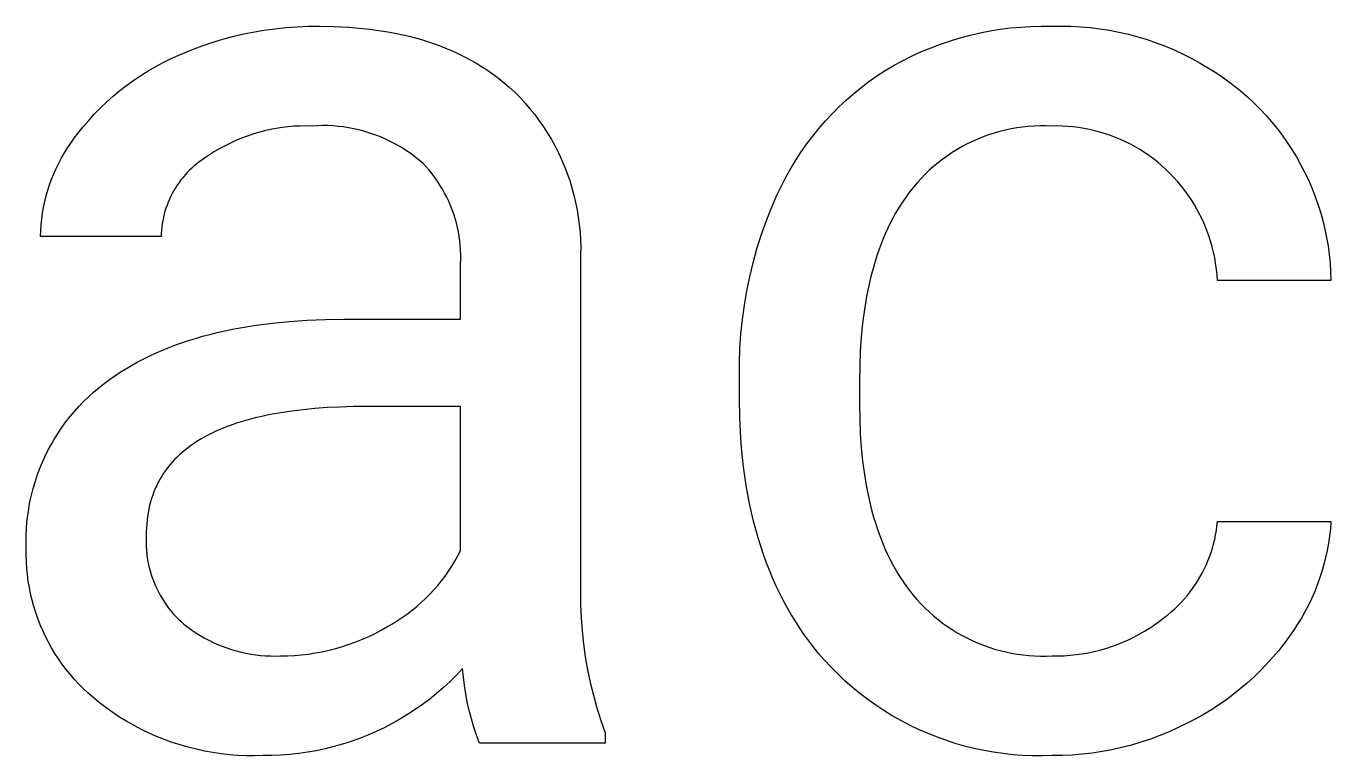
# Model space of a CAD drawing. Header units: millimetres. Extents: x 0 to 5466, y 0 to 3819.
# Drawn here: x 5295 to 5349, y 483.3 to 513.5 of the extents above; entities that cross this region are included whole.
import ezdxf

# ---------------------------------------------------------------- set-up
doc = ezdxf.new("R2010")
doc.units = ezdxf.units.MM
doc.header["$MEASUREMENT"] = 0
doc.layers.add('Domyślny', color=7, linetype='Continuous', true_color=0x000000)

msp = doc.modelspace()

# ---------------------------------------------------------------- linework, layer by layer
at = {"layer": 'Domyślny'}
for p, q in [((5303.085, 512.95), (5303.528, 513.072)), ((5303.528, 513.072), (5303.975, 513.179)), ((5303.975, 513.179), (5304.424, 513.272)), ((5304.424, 513.272), (5304.877, 513.349)), ((5304.877, 513.349), (5305.332, 513.412)), ((5305.332, 513.412), (5305.789, 513.46)), ((5305.789, 513.46), (5306.247, 513.492)), ((5306.247, 513.492), (5306.706, 513.51)), ((5306.706, 513.51), (5307.165, 513.512)), ((5307.165, 513.512), (5307.783, 513.502)), ((5307.783, 513.502), (5308.385, 513.473)), ((5308.385, 513.473), (5308.679, 513.451)), ((5308.679, 513.451), (5308.969, 513.424)), ((5308.969, 513.424), (5309.255, 513.392)), ((5309.255, 513.392), (5309.536, 513.355)), ((5309.536, 513.355), (5309.814, 513.313)), ((5309.814, 513.313), (5310.087, 513.266)), ((5310.087, 513.266), (5310.355, 513.215)), ((5310.355, 513.215), (5310.62, 513.158)), ((5310.62, 513.158), (5310.88, 513.097)), ((5310.88, 513.097), (5311.136, 513.031)), ((5311.136, 513.031), (5311.388, 512.959)), ((5333.255, 512.912), (5333.661, 513.035)), ((5333.661, 513.035), (5334.071, 513.144)), ((5334.071, 513.144), (5334.484, 513.239)), ((5334.484, 513.239), (5334.901, 513.321)), ((5334.901, 513.321), (5335.319, 513.388)), ((5335.319, 513.388), (5335.74, 513.441)), ((5335.74, 513.441), (5336.163, 513.48)), ((5336.163, 513.48), (5336.586, 513.505)), ((5336.586, 513.505), (5337.01, 513.516)), ((5337.01, 513.516), (5337.434, 513.512)), ((5337.434, 513.512), (5337.835, 513.519)), ((5337.835, 513.519), (5338.237, 513.511)), ((5338.237, 513.511), (5338.638, 513.49)), ((5338.638, 513.49), (5339.037, 513.455)), ((5339.037, 513.455), (5339.436, 513.407)), ((5339.436, 513.407), (5339.832, 513.344)), ((5339.832, 513.344), (5340.226, 513.268)), ((5340.226, 513.268), (5340.617, 513.179)), ((5340.617, 513.179), (5341.005, 513.076)), ((5341.005, 513.076), (5341.389, 512.959)), ((5301.362, 512.318), (5301.785, 512.497)), ((5301.785, 512.497), (5302.213, 512.662)), ((5302.213, 512.662), (5302.647, 512.813)), ((5302.647, 512.813), (5303.085, 512.95)), ((5311.388, 512.959), (5311.636, 512.883)), ((5311.636, 512.883), (5311.879, 512.802)), ((5311.879, 512.802), (5312.118, 512.716)), ((5312.118, 512.716), (5312.353, 512.625)), ((5312.353, 512.625), (5312.584, 512.53)), ((5312.584, 512.53), (5312.81, 512.429)), ((5332.065, 512.464), (5332.457, 512.626)), ((5332.457, 512.626), (5332.854, 512.776)), ((5332.854, 512.776), (5333.255, 512.912)), ((5341.389, 512.959), (5341.769, 512.83)), ((5341.769, 512.83), (5342.144, 512.687)), ((5342.144, 512.687), (5342.514, 512.532)), ((5342.514, 512.532), (5342.879, 512.364)), ((5300.401, 511.846), (5300.716, 512.014)), ((5300.716, 512.014), (5301.036, 512.172)), ((5301.036, 512.172), (5301.362, 512.318)), ((5312.81, 512.429), (5313.032, 512.323)), ((5313.032, 512.323), (5313.25, 512.213)), ((5313.25, 512.213), (5313.464, 512.097)), ((5313.464, 512.097), (5313.673, 511.977)), ((5313.673, 511.977), (5313.878, 511.852)), ((5330.926, 511.898), (5331.299, 512.099)), ((5331.299, 512.099), (5331.679, 512.288)), ((5331.679, 512.288), (5332.065, 512.464)), ((5342.879, 512.364), (5343.237, 512.183)), ((5343.237, 512.183), (5343.589, 511.99)), ((5343.589, 511.99), (5343.934, 511.786)), ((5299.494, 511.28), (5299.79, 511.479)), ((5299.79, 511.479), (5300.093, 511.668)), ((5300.093, 511.668), (5300.401, 511.846)), ((5313.878, 511.852), (5314.079, 511.722)), ((5314.079, 511.722), (5314.276, 511.587)), ((5314.276, 511.587), (5314.468, 511.447)), ((5314.468, 511.447), (5314.657, 511.302)), ((5329.889, 511.226), (5330.221, 511.461)), ((5330.221, 511.461), (5330.56, 511.684)), ((5330.56, 511.684), (5330.926, 511.898)), ((5343.934, 511.786), (5344.272, 511.569)), ((5344.272, 511.569), (5344.602, 511.341)), ((5298.923, 510.852), (5299.205, 511.071)), ((5299.205, 511.071), (5299.494, 511.28)), ((5314.657, 511.302), (5314.841, 511.152)), ((5314.841, 511.152), (5315.02, 510.997)), ((5315.02, 510.997), (5315.246, 510.784)), ((5329.252, 510.724), (5329.566, 510.981)), ((5329.566, 510.981), (5329.889, 511.226)), ((5344.602, 511.341), (5344.925, 511.102)), ((5344.925, 511.102), (5345.238, 510.851)), ((5298.124, 510.14), (5298.382, 510.386)), ((5298.382, 510.386), (5298.649, 510.624)), ((5298.649, 510.624), (5298.923, 510.852)), ((5315.246, 510.784), (5315.464, 510.563)), ((5315.464, 510.563), (5315.674, 510.334)), ((5315.674, 510.334), (5315.876, 510.099)), ((5328.65, 510.18), (5328.946, 510.457)), ((5328.946, 510.457), (5329.252, 510.724)), ((5345.238, 510.851), (5345.543, 510.59)), ((5345.543, 510.59), (5345.804, 510.347)), ((5345.804, 510.347), (5346.057, 510.094)), ((5297.634, 509.622), (5297.875, 509.885)), ((5297.875, 509.885), (5298.124, 510.14)), ((5315.876, 510.099), (5316.07, 509.857)), ((5316.07, 509.857), (5316.256, 509.608)), ((5328.087, 509.596), (5328.363, 509.892)), ((5328.363, 509.892), (5328.65, 510.18)), ((5346.057, 510.094), (5346.301, 509.833)), ((5346.301, 509.833), (5346.535, 509.564)), ((5297.179, 509.072), (5297.402, 509.351)), ((5297.402, 509.351), (5297.634, 509.622)), ((5305.139, 509.24), (5304.896, 509.185)), ((5305.384, 509.286), (5305.139, 509.24)), ((5305.63, 509.325), (5305.384, 509.286)), ((5305.877, 509.354), (5305.63, 509.325)), ((5306.125, 509.376), (5305.877, 509.354)), ((5306.373, 509.388), (5306.125, 509.376)), ((5306.622, 509.392), (5306.373, 509.388)), ((5306.871, 509.388), (5306.622, 509.392)), ((5307.087, 509.4), (5306.871, 509.388)), ((5307.303, 509.405), (5307.087, 509.4)), ((5307.519, 509.402), (5307.303, 509.405)), ((5307.734, 509.391), (5307.519, 509.402)), ((5307.949, 509.373), (5307.734, 509.391)), ((5308.164, 509.348), (5307.949, 509.373)), ((5308.377, 509.315), (5308.164, 509.348)), ((5308.59, 509.275), (5308.377, 509.315)), ((5308.8, 509.228), (5308.59, 509.275)), ((5316.256, 509.608), (5316.433, 509.353)), ((5316.433, 509.353), (5316.602, 509.092)), ((5327.565, 508.974), (5327.821, 509.289)), ((5327.821, 509.289), (5328.087, 509.596)), ((5335.765, 509.268), (5335.53, 509.218)), ((5336.001, 509.31), (5335.765, 509.268)), ((5336.238, 509.344), (5336.001, 509.31)), ((5336.476, 509.369), (5336.238, 509.344)), ((5336.715, 509.386), (5336.476, 509.369)), ((5336.955, 509.395), (5336.715, 509.386)), ((5337.195, 509.396), (5336.955, 509.395)), ((5337.434, 509.388), (5337.195, 509.396)), ((5337.66, 509.39), (5337.434, 509.388)), ((5337.886, 509.385), (5337.66, 509.39)), ((5338.111, 509.372), (5337.886, 509.385)), ((5338.336, 509.351), (5338.111, 509.372)), ((5338.56, 509.323), (5338.336, 509.351)), ((5338.783, 509.287), (5338.56, 509.323)), ((5339.004, 509.244), (5338.783, 509.287)), ((5339.224, 509.193), (5339.004, 509.244)), ((5346.535, 509.564), (5346.761, 509.287)), ((5346.761, 509.287), (5346.976, 509.003)), ((5296.889, 508.684), (5297.031, 508.88)), ((5297.031, 508.88), (5297.179, 509.072)), ((5303.719, 508.787), (5303.492, 508.683)), ((5303.949, 508.882), (5303.719, 508.787)), ((5304.181, 508.97), (5303.949, 508.882)), ((5304.417, 509.05), (5304.181, 508.97)), ((5304.656, 509.121), (5304.417, 509.05)), ((5304.896, 509.185), (5304.656, 509.121)), ((5309.009, 509.173), (5308.8, 509.228)), ((5309.216, 509.111), (5309.009, 509.173)), ((5309.421, 509.042), (5309.216, 509.111)), ((5309.623, 508.966), (5309.421, 509.042)), ((5309.822, 508.883), (5309.623, 508.966)), ((5310.019, 508.793), (5309.822, 508.883)), ((5310.212, 508.696), (5310.019, 508.793)), ((5316.602, 509.092), (5316.761, 508.826)), ((5316.761, 508.826), (5316.912, 508.554)), ((5327.32, 508.651), (5327.565, 508.974)), ((5334.172, 508.752), (5333.956, 508.648)), ((5334.391, 508.849), (5334.172, 508.752)), ((5334.614, 508.939), (5334.391, 508.849)), ((5334.839, 509.02), (5334.614, 508.939)), ((5335.067, 509.094), (5334.839, 509.02)), ((5335.297, 509.16), (5335.067, 509.094)), ((5335.53, 509.218), (5335.297, 509.16)), ((5339.442, 509.135), (5339.224, 509.193)), ((5339.658, 509.069), (5339.442, 509.135)), ((5339.872, 508.996), (5339.658, 509.069)), ((5340.083, 508.916), (5339.872, 508.996)), ((5340.291, 508.829), (5340.083, 508.916)), ((5340.496, 508.735), (5340.291, 508.829)), ((5340.698, 508.634), (5340.496, 508.735)), ((5346.976, 509.003), (5347.182, 508.711)), ((5347.182, 508.711), (5347.378, 508.412)), ((5296.506, 508.067), (5296.627, 508.277)), ((5296.627, 508.277), (5296.754, 508.483)), ((5296.754, 508.483), (5296.889, 508.684)), ((5302.626, 508.194), (5302.421, 508.053)), ((5302.836, 508.327), (5302.626, 508.194)), ((5303.051, 508.453), (5302.836, 508.327)), ((5303.27, 508.572), (5303.051, 508.453)), ((5303.492, 508.683), (5303.27, 508.572)), ((5310.401, 508.593), (5310.212, 508.696)), ((5310.587, 508.483), (5310.401, 508.593)), ((5310.769, 508.367), (5310.587, 508.483)), ((5310.947, 508.245), (5310.769, 508.367)), ((5311.121, 508.116), (5310.947, 508.245)), ((5316.912, 508.554), (5317.052, 508.278)), ((5317.052, 508.278), (5317.184, 507.997)), ((5326.864, 507.979), (5327.086, 508.319)), ((5327.086, 508.319), (5327.32, 508.651)), ((5333.333, 508.29), (5333.133, 508.157)), ((5333.536, 508.417), (5333.333, 508.29)), ((5333.744, 508.536), (5333.536, 508.417)), ((5333.956, 508.648), (5333.744, 508.536)), ((5340.896, 508.526), (5340.698, 508.634)), ((5341.091, 508.411), (5340.896, 508.526)), ((5341.281, 508.29), (5341.091, 508.411)), ((5341.467, 508.163), (5341.281, 508.29)), ((5341.649, 508.029), (5341.467, 508.163)), ((5347.378, 508.412), (5347.563, 508.107)), ((5296.189, 507.413), (5296.287, 507.634)), ((5296.287, 507.634), (5296.393, 507.852)), ((5296.393, 507.852), (5296.506, 508.067)), ((5301.897, 507.648), (5301.8, 507.556)), ((5301.996, 507.736), (5301.897, 507.648)), ((5302.098, 507.82), (5301.996, 507.736)), ((5302.203, 507.902), (5302.098, 507.82)), ((5302.311, 507.979), (5302.203, 507.902)), ((5302.421, 508.053), (5302.311, 507.979)), ((5311.29, 507.982), (5311.121, 508.116)), ((5311.454, 507.842), (5311.29, 507.982)), ((5311.583, 507.702), (5311.454, 507.842)), ((5311.708, 507.559), (5311.583, 507.702)), ((5317.184, 507.997), (5317.305, 507.711)), ((5317.305, 507.711), (5317.417, 507.421)), ((5326.455, 507.278), (5326.654, 507.632)), ((5326.654, 507.632), (5326.864, 507.979)), ((5332.565, 507.717), (5332.386, 507.558)), ((5332.749, 507.87), (5332.565, 507.717)), ((5332.939, 508.017), (5332.749, 507.87)), ((5333.133, 508.157), (5332.939, 508.017)), ((5341.827, 507.889), (5341.649, 508.029)), ((5341.999, 507.743), (5341.827, 507.889)), ((5342.166, 507.592), (5341.999, 507.743)), ((5347.563, 508.107), (5347.738, 507.796)), ((5347.738, 507.796), (5347.902, 507.479)), ((5296.016, 506.96), (5296.099, 507.188)), ((5296.099, 507.188), (5296.189, 507.413)), ((5301.448, 507.16), (5301.368, 507.053)), ((5301.531, 507.263), (5301.448, 507.16)), ((5301.617, 507.364), (5301.531, 507.263)), ((5301.707, 507.462), (5301.617, 507.364)), ((5301.8, 507.556), (5301.707, 507.462)), ((5311.828, 507.411), (5311.708, 507.559)), ((5311.942, 507.259), (5311.828, 507.411)), ((5312.051, 507.104), (5311.942, 507.259)), ((5312.155, 506.945), (5312.051, 507.104)), ((5317.417, 507.421), (5317.519, 507.128)), ((5317.519, 507.128), (5317.611, 506.832)), ((5326.269, 506.918), (5326.455, 507.278)), ((5332.045, 507.221), (5331.883, 507.044)), ((5332.212, 507.392), (5332.045, 507.221)), ((5332.386, 507.558), (5332.212, 507.392)), ((5342.335, 507.428), (5342.166, 507.592)), ((5342.499, 507.258), (5342.335, 507.428)), ((5342.656, 507.083), (5342.499, 507.258)), ((5342.807, 506.902), (5342.656, 507.083)), ((5347.902, 507.479), (5348.056, 507.156)), ((5348.056, 507.156), (5348.198, 506.829)), ((5295.875, 506.497), (5295.941, 506.73)), ((5295.941, 506.73), (5296.016, 506.96)), ((5301.087, 506.603), (5301.027, 506.485)), ((5301.152, 506.719), (5301.087, 506.603)), ((5301.22, 506.833), (5301.152, 506.719)), ((5301.292, 506.944), (5301.22, 506.833)), ((5301.368, 507.053), (5301.292, 506.944)), ((5312.254, 506.782), (5312.155, 506.945)), ((5312.347, 506.616), (5312.254, 506.782)), ((5312.434, 506.447), (5312.347, 506.616)), ((5317.611, 506.832), (5317.693, 506.532)), ((5325.858, 506.002), (5326.095, 506.551)), ((5326.095, 506.551), (5326.269, 506.918)), ((5331.579, 506.674), (5331.451, 506.502)), ((5331.728, 506.862), (5331.579, 506.674)), ((5331.883, 507.044), (5331.728, 506.862)), ((5342.952, 506.716), (5342.807, 506.902)), ((5343.09, 506.525), (5342.952, 506.716)), ((5348.198, 506.829), (5348.329, 506.497)), ((5295.724, 505.786), (5295.766, 506.025)), ((5295.766, 506.025), (5295.816, 506.262)), ((5295.816, 506.262), (5295.875, 506.497)), ((5300.87, 506.119), (5300.826, 505.994)), ((5300.918, 506.243), (5300.87, 506.119)), ((5300.97, 506.365), (5300.918, 506.243)), ((5301.027, 506.485), (5300.97, 506.365)), ((5312.515, 506.275), (5312.434, 506.447)), ((5312.591, 506.101), (5312.515, 506.275)), ((5312.661, 505.924), (5312.591, 506.101)), ((5317.693, 506.532), (5317.764, 506.23)), ((5317.764, 506.23), (5317.825, 505.926)), ((5325.64, 505.445), (5325.858, 506.002)), ((5331.207, 506.143), (5331.091, 505.957)), ((5331.327, 506.325), (5331.207, 506.143)), ((5331.451, 506.502), (5331.327, 506.325)), ((5343.222, 506.33), (5343.09, 506.525)), ((5343.346, 506.13), (5343.222, 506.33)), ((5343.464, 505.925), (5343.346, 506.13)), ((5348.329, 506.497), (5348.448, 506.16)), ((5348.448, 506.16), (5348.556, 505.82)), ((5295.665, 505.305), (5295.69, 505.546)), ((5295.69, 505.546), (5295.724, 505.786)), ((5300.692, 505.481), (5300.67, 505.35)), ((5300.719, 505.611), (5300.692, 505.481)), ((5300.75, 505.74), (5300.719, 505.611)), ((5300.786, 505.868), (5300.75, 505.74)), ((5300.826, 505.994), (5300.786, 505.868)), ((5312.724, 505.745), (5312.661, 505.924)), ((5312.782, 505.564), (5312.724, 505.745)), ((5312.833, 505.381), (5312.782, 505.564)), ((5317.825, 505.926), (5317.875, 505.619)), ((5317.875, 505.619), (5317.916, 505.312)), ((5330.872, 505.571), (5330.769, 505.37)), ((5330.98, 505.766), (5330.872, 505.571)), ((5331.091, 505.957), (5330.98, 505.766)), ((5343.574, 505.717), (5343.464, 505.925)), ((5343.677, 505.505), (5343.574, 505.717)), ((5343.772, 505.29), (5343.677, 505.505)), ((5348.556, 505.82), (5348.652, 505.476)), ((5348.652, 505.476), (5348.736, 505.129)), ((5295.639, 504.821), (5295.648, 505.063)), ((5295.648, 505.063), (5295.665, 505.305)), ((5300.629, 504.954), (5300.625, 504.821)), ((5300.638, 505.086), (5300.629, 504.954)), ((5300.652, 505.218), (5300.638, 505.086)), ((5300.67, 505.35), (5300.652, 505.218)), ((5312.878, 505.196), (5312.833, 505.381)), ((5312.917, 505.01), (5312.878, 505.196)), ((5312.949, 504.823), (5312.917, 505.01)), ((5317.916, 505.312), (5317.945, 505.003)), ((5317.945, 505.003), (5317.964, 504.693)), ((5325.44, 504.881), (5325.64, 505.445)), ((5330.574, 504.955), (5330.483, 504.74)), ((5330.669, 505.165), (5330.574, 504.955)), ((5330.769, 505.37), (5330.669, 505.165)), ((5343.86, 505.071), (5343.772, 505.29)), ((5343.941, 504.85), (5343.86, 505.071)), ((5348.736, 505.129), (5348.808, 504.779)), ((5300.625, 504.821), (5295.639, 504.821)), ((5312.975, 504.634), (5312.949, 504.823)), ((5312.995, 504.445), (5312.975, 504.634)), ((5313.008, 504.256), (5312.995, 504.445)), ((5317.964, 504.693), (5317.972, 504.383)), ((5317.972, 504.383), (5317.97, 504.072)), ((5325.26, 504.311), (5325.44, 504.881)), ((5330.395, 504.521), (5330.312, 504.297)), ((5330.483, 504.74), (5330.395, 504.521)), ((5344.013, 504.626), (5343.941, 504.85)), ((5344.078, 504.399), (5344.013, 504.626)), ((5344.134, 504.17), (5344.078, 504.399)), ((5348.808, 504.779), (5348.869, 504.427)), ((5348.869, 504.427), (5348.917, 504.073)), ((5313.015, 504.066), (5313.008, 504.256)), ((5313.009, 503.685), (5313.015, 503.875)), ((5313.015, 503.875), (5313.015, 504.066)), ((5317.97, 504.072), (5317.97, 490.677)), ((5325.1, 503.735), (5325.26, 504.311)), ((5330.233, 504.068), (5330.158, 503.835)), ((5330.312, 504.297), (5330.233, 504.068)), ((5344.183, 503.94), (5344.134, 504.17)), ((5344.224, 503.708), (5344.183, 503.94)), ((5348.917, 504.073), (5348.953, 503.718)), ((5313.009, 501.398), (5313.009, 503.685)), ((5324.959, 503.153), (5325.1, 503.735)), ((5330.02, 503.353), (5329.957, 503.105)), ((5330.087, 503.596), (5330.02, 503.353)), ((5330.158, 503.835), (5330.087, 503.596)), ((5344.256, 503.474), (5344.224, 503.708)), ((5344.281, 503.24), (5344.256, 503.474)), ((5348.953, 503.718), (5348.977, 503.362)), ((5348.977, 503.362), (5348.989, 503.005)), ((5324.839, 502.568), (5324.959, 503.153)), ((5329.898, 502.853), (5329.843, 502.596)), ((5329.957, 503.105), (5329.898, 502.853)), ((5344.297, 503.005), (5344.281, 503.24)), ((5348.989, 503.005), (5344.297, 503.005)), ((5324.738, 501.978), (5324.839, 502.568)), ((5329.793, 502.334), (5329.746, 502.067)), ((5329.843, 502.596), (5329.793, 502.334)), ((5324.657, 501.385), (5324.738, 501.978)), ((5329.703, 501.796), (5329.63, 501.238)), ((5329.746, 502.067), (5329.703, 501.796)), ((5303.893, 501.047), (5304.554, 501.154)), ((5304.554, 501.154), (5305.236, 501.242)), ((5305.236, 501.242), (5305.94, 501.31)), ((5305.94, 501.31), (5306.666, 501.359)), ((5306.666, 501.359), (5307.414, 501.388)), ((5307.414, 501.388), (5308.184, 501.398)), ((5308.184, 501.398), (5313.009, 501.398)), ((5324.597, 500.79), (5324.657, 501.385)), ((5329.63, 501.238), (5329.574, 500.662)), ((5301.755, 500.518), (5302.044, 500.609)), ((5302.044, 500.609), (5302.338, 500.694)), ((5302.338, 500.694), (5302.638, 500.774)), ((5302.638, 500.774), (5302.944, 500.85)), ((5302.944, 500.85), (5303.255, 500.92)), ((5303.255, 500.92), (5303.571, 500.986)), ((5303.571, 500.986), (5303.893, 501.047)), ((5324.557, 500.194), (5324.597, 500.79)), ((5329.574, 500.662), (5329.533, 500.067)), ((5300.391, 499.995), (5300.653, 500.109)), ((5300.653, 500.109), (5300.92, 500.219)), ((5300.92, 500.219), (5301.193, 500.324)), ((5301.193, 500.324), (5301.471, 500.423)), ((5301.471, 500.423), (5301.755, 500.518)), ((5324.538, 499.596), (5324.557, 500.194)), ((5329.533, 500.067), (5329.509, 499.453)), ((5299.399, 499.488), (5299.639, 499.622)), ((5299.639, 499.622), (5299.884, 499.751)), ((5299.884, 499.751), (5300.135, 499.875)), ((5300.135, 499.875), (5300.391, 499.995)), ((5324.539, 498.998), (5324.538, 499.596)), ((5298.494, 498.903), (5298.712, 499.057)), ((5298.712, 499.057), (5298.936, 499.205)), ((5298.936, 499.205), (5299.165, 499.349)), ((5299.165, 499.349), (5299.399, 499.488)), ((5324.539, 498.164), (5324.539, 498.998)), ((5329.509, 499.453), (5329.5, 498.821)), ((5297.833, 498.383), (5298.047, 498.564)), ((5298.047, 498.564), (5298.268, 498.737)), ((5298.268, 498.737), (5298.494, 498.903)), ((5329.5, 498.821), (5329.5, 497.886)), ((5297.228, 497.797), (5297.423, 497.999)), ((5297.423, 497.999), (5297.624, 498.195)), ((5297.624, 498.195), (5297.833, 498.383)), ((5324.552, 497.316), (5324.539, 498.164)), ((5296.687, 497.152), (5296.86, 497.373)), ((5296.86, 497.373), (5297.04, 497.588)), ((5297.04, 497.588), (5297.228, 497.797)), ((5305.135, 497.456), (5304.717, 497.367)), ((5305.571, 497.534), (5305.135, 497.456)), ((5306.025, 497.602), (5305.571, 497.534)), ((5306.497, 497.659), (5306.025, 497.602)), ((5306.986, 497.706), (5306.497, 497.659)), ((5307.494, 497.743), (5306.986, 497.706)), ((5308.019, 497.769), (5307.494, 497.743)), ((5308.562, 497.784), (5308.019, 497.769)), ((5309.122, 497.79), (5308.562, 497.784)), ((5313.009, 497.79), (5309.122, 497.79)), ((5313.009, 491.829), (5313.009, 497.79)), ((5329.5, 497.886), (5329.509, 497.27)), ((5296.365, 496.693), (5296.522, 496.925)), ((5296.522, 496.925), (5296.687, 497.152)), ((5303.055, 496.838), (5302.892, 496.767)), ((5303.222, 496.908), (5303.055, 496.838)), ((5303.393, 496.974), (5303.222, 496.908)), ((5303.569, 497.038), (5303.393, 496.974)), ((5303.749, 497.099), (5303.569, 497.038)), ((5303.934, 497.158), (5303.749, 497.099)), ((5304.123, 497.214), (5303.934, 497.158)), ((5304.316, 497.268), (5304.123, 497.214)), ((5304.514, 497.319), (5304.316, 497.268)), ((5304.717, 497.367), (5304.514, 497.319)), ((5324.594, 496.49), (5324.552, 497.316)), ((5329.509, 497.27), (5329.533, 496.672)), ((5296.075, 496.212), (5296.216, 496.455)), ((5296.216, 496.455), (5296.365, 496.693)), ((5302.147, 496.369), (5302.011, 496.281)), ((5302.287, 496.453), (5302.147, 496.369)), ((5302.432, 496.536), (5302.287, 496.453)), ((5302.581, 496.615), (5302.432, 496.536)), ((5302.734, 496.692), (5302.581, 496.615)), ((5302.892, 496.767), (5302.734, 496.692)), ((5324.624, 496.086), (5324.594, 496.49)), ((5329.533, 496.672), (5329.573, 496.091)), ((5295.819, 495.713), (5295.943, 495.965)), ((5295.943, 495.965), (5296.075, 496.212)), ((5301.399, 495.805), (5301.29, 495.702)), ((5301.513, 495.905), (5301.399, 495.805)), ((5301.631, 496.003), (5301.513, 495.905)), ((5301.753, 496.099), (5301.631, 496.003)), ((5301.88, 496.191), (5301.753, 496.099)), ((5302.011, 496.281), (5301.88, 496.191)), ((5324.662, 495.687), (5324.624, 496.086)), ((5329.573, 496.091), (5329.629, 495.529)), ((5295.597, 495.197), (5295.704, 495.457)), ((5295.704, 495.457), (5295.819, 495.713)), ((5300.899, 495.264), (5300.855, 495.206)), ((5300.944, 495.321), (5300.899, 495.264)), ((5300.99, 495.377), (5300.944, 495.321)), ((5301.085, 495.488), (5300.99, 495.377)), ((5301.186, 495.596), (5301.085, 495.488)), ((5301.29, 495.702), (5301.186, 495.596)), ((5324.706, 495.294), (5324.662, 495.687)), ((5324.758, 494.907), (5324.706, 495.294)), ((5329.629, 495.529), (5329.702, 494.985)), ((5295.412, 494.667), (5295.5, 494.934)), ((5295.5, 494.934), (5295.597, 495.197)), ((5300.543, 494.72), (5300.509, 494.657)), ((5300.578, 494.783), (5300.543, 494.72)), ((5300.614, 494.846), (5300.578, 494.783)), ((5300.652, 494.907), (5300.614, 494.846)), ((5300.69, 494.968), (5300.652, 494.907)), ((5300.729, 495.029), (5300.69, 494.968)), ((5300.77, 495.088), (5300.729, 495.029)), ((5300.812, 495.147), (5300.77, 495.088)), ((5300.855, 495.206), (5300.812, 495.147)), ((5324.816, 494.525), (5324.758, 494.907)), ((5329.702, 494.985), (5329.744, 494.719)), ((5329.744, 494.719), (5329.791, 494.458)), ((5295.264, 494.126), (5295.333, 494.398)), ((5295.333, 494.398), (5295.412, 494.667)), ((5300.329, 494.262), (5300.278, 494.125)), ((5300.356, 494.329), (5300.329, 494.262)), ((5300.385, 494.396), (5300.356, 494.329)), ((5300.414, 494.462), (5300.385, 494.396)), ((5300.445, 494.528), (5300.414, 494.462)), ((5300.476, 494.593), (5300.445, 494.528)), ((5300.509, 494.657), (5300.476, 494.593)), ((5324.881, 494.149), (5324.816, 494.525)), ((5324.952, 493.779), (5324.881, 494.149)), ((5329.791, 494.458), (5329.841, 494.202)), ((5329.841, 494.202), (5329.896, 493.95)), ((5295.153, 493.576), (5295.204, 493.852)), ((5295.204, 493.852), (5295.264, 494.126)), ((5300.151, 493.698), (5300.118, 493.55)), ((5300.189, 493.843), (5300.151, 493.698)), ((5300.231, 493.985), (5300.189, 493.843)), ((5300.278, 494.125), (5300.231, 493.985)), ((5325.031, 493.415), (5324.952, 493.779)), ((5329.896, 493.95), (5329.954, 493.702)), ((5329.954, 493.702), (5330.016, 493.459)), ((5295.081, 493.019), (5295.112, 493.298)), ((5295.112, 493.298), (5295.153, 493.576)), ((5300.044, 493.092), (5300.029, 492.935)), ((5300.064, 493.248), (5300.044, 493.092)), ((5300.089, 493.4), (5300.064, 493.248)), ((5300.118, 493.55), (5300.089, 493.4)), ((5325.116, 493.056), (5325.031, 493.415)), ((5325.209, 492.703), (5325.116, 493.056)), ((5330.016, 493.459), (5330.083, 493.221)), ((5330.083, 493.221), (5330.154, 492.987)), ((5295.046, 492.459), (5295.059, 492.739)), ((5295.059, 492.739), (5295.081, 493.019)), ((5300.011, 492.611), (5300.009, 492.445)), ((5300.017, 492.774), (5300.011, 492.611)), ((5300.029, 492.935), (5300.017, 492.774)), ((5325.308, 492.356), (5325.209, 492.703)), ((5330.154, 492.987), (5330.228, 492.757)), ((5330.228, 492.757), (5330.307, 492.532)), ((5330.307, 492.532), (5330.389, 492.312)), ((5344.221, 492.478), (5344.252, 492.662)), ((5344.252, 492.662), (5344.278, 492.847)), ((5344.278, 492.847), (5344.297, 493.033)), ((5344.297, 493.033), (5348.989, 493.033)), ((5348.965, 492.733), (5348.931, 492.435)), ((5348.989, 493.033), (5348.965, 492.733)), ((5295.044, 492.178), (5295.046, 492.459)), ((5295.051, 491.898), (5295.044, 492.178)), ((5300.009, 492.445), (5300.003, 492.293)), ((5300.003, 492.293), (5300.003, 492.141)), ((5300.003, 492.141), (5300.008, 491.989)), ((5300.008, 491.989), (5300.018, 491.837)), ((5325.414, 492.014), (5325.308, 492.356)), ((5325.527, 491.678), (5325.414, 492.014)), ((5330.389, 492.312), (5330.476, 492.095)), ((5330.476, 492.095), (5330.567, 491.884)), ((5344.089, 491.934), (5344.139, 492.114)), ((5344.139, 492.114), (5344.183, 492.295)), ((5344.183, 492.295), (5344.221, 492.478)), ((5348.887, 492.137), (5348.834, 491.841)), ((5348.931, 492.435), (5348.887, 492.137)), ((5295.049, 491.631), (5295.051, 491.898)), ((5295.057, 491.364), (5295.049, 491.631)), ((5300.018, 491.837), (5300.033, 491.686)), ((5300.033, 491.686), (5300.054, 491.535)), ((5300.054, 491.535), (5300.079, 491.385)), ((5312.774, 491.397), (5312.895, 491.611)), ((5312.895, 491.611), (5313.009, 491.829)), ((5325.646, 491.348), (5325.527, 491.678)), ((5330.567, 491.884), (5330.661, 491.677)), ((5330.661, 491.677), (5330.76, 491.474)), ((5330.76, 491.474), (5330.863, 491.276)), ((5343.904, 491.405), (5343.971, 491.579)), ((5343.971, 491.579), (5344.033, 491.755)), ((5344.033, 491.755), (5344.089, 491.934)), ((5348.77, 491.547), (5348.697, 491.255)), ((5348.834, 491.841), (5348.77, 491.547)), ((5295.074, 491.098), (5295.057, 491.364)), ((5295.099, 490.832), (5295.074, 491.098)), ((5300.079, 491.385), (5300.109, 491.236)), ((5300.109, 491.236), (5300.145, 491.088)), ((5300.145, 491.088), (5300.185, 490.941)), ((5300.185, 490.941), (5300.23, 490.796)), ((5312.368, 490.78), (5312.51, 490.981)), ((5312.51, 490.981), (5312.645, 491.186)), ((5312.645, 491.186), (5312.774, 491.397)), ((5325.773, 491.023), (5325.646, 491.348)), ((5325.906, 490.704), (5325.773, 491.023)), ((5330.863, 491.276), (5330.97, 491.083)), ((5330.97, 491.083), (5331.081, 490.893)), ((5343.575, 490.734), (5343.666, 490.898)), ((5343.666, 490.898), (5343.751, 491.064)), ((5343.751, 491.064), (5343.83, 491.233)), ((5343.83, 491.233), (5343.904, 491.405)), ((5348.614, 490.966), (5348.521, 490.68)), ((5348.697, 491.255), (5348.614, 490.966)), ((5295.134, 490.567), (5295.099, 490.832)), ((5295.178, 490.304), (5295.134, 490.567)), ((5300.23, 490.796), (5300.28, 490.653)), ((5300.28, 490.653), (5300.335, 490.511)), ((5300.335, 490.511), (5300.395, 490.371)), ((5300.395, 490.371), (5300.459, 490.233)), ((5311.902, 490.207), (5312.064, 490.393)), ((5312.064, 490.393), (5312.219, 490.584)), ((5312.219, 490.584), (5312.368, 490.78)), ((5317.97, 490.677), (5317.958, 490.136)), ((5326.046, 490.391), (5325.906, 490.704)), ((5326.193, 490.083), (5326.046, 490.391)), ((5331.081, 490.893), (5331.196, 490.709)), ((5331.196, 490.709), (5331.315, 490.529)), ((5331.315, 490.529), (5331.437, 490.353)), ((5343.271, 490.264), (5343.378, 490.417)), ((5343.378, 490.417), (5343.479, 490.574)), ((5343.479, 490.574), (5343.575, 490.734)), ((5348.418, 490.397), (5348.307, 490.118)), ((5348.521, 490.68), (5348.418, 490.397)), ((5295.231, 490.042), (5295.178, 490.304)), ((5295.292, 489.783), (5295.231, 490.042)), ((5300.459, 490.233), (5300.528, 490.097)), ((5300.528, 490.097), (5300.601, 489.964)), ((5300.601, 489.964), (5300.679, 489.833)), ((5300.679, 489.833), (5300.761, 489.705)), ((5311.381, 489.684), (5311.561, 489.853)), ((5311.561, 489.853), (5311.734, 490.027)), ((5311.734, 490.027), (5311.902, 490.207)), ((5317.958, 490.136), (5317.963, 489.594)), ((5326.347, 489.781), (5326.193, 490.083)), ((5331.437, 490.353), (5331.564, 490.182)), ((5331.564, 490.182), (5331.715, 489.994)), ((5331.715, 489.994), (5331.872, 489.811)), ((5342.796, 489.688), (5342.922, 489.826)), ((5342.922, 489.826), (5343.043, 489.968)), ((5343.043, 489.968), (5343.16, 490.114)), ((5343.16, 490.114), (5343.271, 490.264)), ((5348.186, 489.843), (5348.056, 489.571)), ((5348.307, 490.118), (5348.186, 489.843)), ((5295.363, 489.525), (5295.292, 489.783)), ((5295.442, 489.271), (5295.363, 489.525)), ((5300.761, 489.705), (5300.848, 489.58)), ((5300.848, 489.58), (5300.938, 489.458)), ((5300.938, 489.458), (5301.033, 489.339)), ((5301.033, 489.339), (5301.131, 489.223)), ((5310.81, 489.217), (5311.005, 489.366)), ((5311.005, 489.366), (5311.196, 489.522)), ((5311.196, 489.522), (5311.381, 489.684)), ((5317.963, 489.594), (5317.987, 489.053)), ((5326.507, 489.485), (5326.347, 489.781)), ((5326.675, 489.195), (5326.507, 489.485)), ((5331.872, 489.811), (5332.035, 489.634)), ((5332.035, 489.634), (5332.204, 489.462)), ((5332.204, 489.462), (5332.38, 489.297)), ((5332.38, 489.297), (5332.56, 489.137)), ((5342.247, 489.181), (5342.391, 489.301)), ((5342.391, 489.301), (5342.53, 489.425)), ((5342.53, 489.425), (5342.665, 489.554)), ((5342.665, 489.554), (5342.796, 489.688)), ((5347.916, 489.305), (5347.768, 489.043)), ((5348.056, 489.571), (5347.916, 489.305)), ((5295.53, 489.019), (5295.442, 489.271)), ((5295.627, 488.77), (5295.53, 489.019)), ((5295.732, 488.524), (5295.627, 488.77)), ((5301.131, 489.223), (5301.234, 489.11)), ((5301.234, 489.11), (5301.34, 489.001)), ((5301.34, 489.001), (5301.45, 488.896)), ((5301.45, 488.896), (5301.563, 488.795)), ((5301.563, 488.795), (5301.725, 488.669)), ((5309.98, 488.688), (5310.194, 488.81)), ((5310.194, 488.81), (5310.404, 488.938)), ((5310.404, 488.938), (5310.609, 489.074)), ((5310.609, 489.074), (5310.81, 489.217)), ((5317.987, 489.053), (5318.028, 488.514)), ((5326.849, 488.91), (5326.675, 489.195)), ((5327.03, 488.631), (5326.849, 488.91)), ((5332.56, 489.137), (5332.746, 488.984)), ((5332.746, 488.984), (5332.937, 488.838)), ((5332.937, 488.838), (5333.134, 488.698)), ((5341.492, 488.628), (5341.699, 488.767)), ((5341.699, 488.767), (5341.902, 488.913)), ((5341.902, 488.913), (5342.1, 489.066)), ((5342.1, 489.066), (5342.247, 489.181)), ((5347.612, 488.786), (5347.446, 488.535)), ((5347.768, 489.043), (5347.612, 488.786)), ((5295.845, 488.283), (5295.732, 488.524)), ((5295.967, 488.045), (5295.845, 488.283)), ((5301.725, 488.669), (5301.891, 488.549)), ((5301.891, 488.549), (5302.06, 488.435)), ((5302.06, 488.435), (5302.234, 488.326)), ((5302.234, 488.326), (5302.411, 488.224)), ((5302.411, 488.224), (5302.592, 488.128)), ((5308.945, 488.166), (5309.21, 488.284)), ((5309.21, 488.284), (5309.471, 488.41)), ((5309.471, 488.41), (5309.728, 488.545)), ((5309.728, 488.545), (5309.98, 488.688)), ((5318.028, 488.514), (5318.087, 487.975)), ((5327.218, 488.357), (5327.03, 488.631)), ((5327.413, 488.09), (5327.218, 488.357)), ((5333.134, 488.698), (5333.335, 488.565)), ((5333.335, 488.565), (5333.54, 488.439)), ((5333.54, 488.439), (5333.75, 488.32)), ((5333.75, 488.32), (5333.963, 488.208)), ((5333.963, 488.208), (5334.18, 488.104)), ((5340.616, 488.146), (5340.841, 488.255)), ((5340.841, 488.255), (5341.062, 488.372)), ((5341.062, 488.372), (5341.279, 488.496)), ((5341.279, 488.496), (5341.492, 488.628)), ((5347.273, 488.289), (5347.051, 487.989)), ((5347.446, 488.535), (5347.273, 488.289)), ((5296.096, 487.812), (5295.967, 488.045)), ((5296.234, 487.583), (5296.096, 487.812)), ((5302.592, 488.128), (5302.776, 488.038)), ((5302.776, 488.038), (5302.962, 487.954)), ((5302.962, 487.954), (5303.152, 487.877)), ((5303.152, 487.877), (5303.344, 487.807)), ((5303.344, 487.807), (5303.539, 487.743)), ((5303.539, 487.743), (5303.735, 487.685)), ((5303.735, 487.685), (5303.933, 487.635)), ((5307.286, 487.653), (5307.569, 487.716)), ((5307.569, 487.716), (5307.85, 487.787)), ((5307.85, 487.787), (5308.129, 487.868)), ((5308.129, 487.868), (5308.404, 487.959)), ((5308.404, 487.959), (5308.676, 488.058)), ((5308.676, 488.058), (5308.945, 488.166)), ((5318.087, 487.975), (5318.164, 487.439)), ((5327.615, 487.828), (5327.413, 488.09)), ((5327.823, 487.571), (5327.615, 487.828)), ((5334.18, 488.104), (5334.401, 488.007)), ((5334.401, 488.007), (5334.625, 487.918)), ((5334.625, 487.918), (5334.852, 487.837)), ((5334.852, 487.837), (5335.082, 487.764)), ((5335.082, 487.764), (5335.314, 487.699)), ((5335.314, 487.699), (5335.548, 487.642)), ((5338.954, 487.609), (5339.199, 487.661)), ((5339.199, 487.661), (5339.442, 487.721)), ((5339.442, 487.721), (5339.682, 487.79)), ((5339.682, 487.79), (5339.92, 487.867)), ((5339.92, 487.867), (5340.155, 487.952)), ((5340.155, 487.952), (5340.387, 488.045)), ((5340.387, 488.045), (5340.616, 488.146)), ((5346.82, 487.695), (5346.579, 487.41)), ((5347.051, 487.989), (5346.82, 487.695)), ((5296.379, 487.359), (5296.234, 487.583)), ((5296.532, 487.14), (5296.379, 487.359)), ((5296.692, 486.927), (5296.532, 487.14)), ((5303.933, 487.635), (5304.133, 487.591)), ((5304.133, 487.591), (5304.335, 487.554)), ((5304.335, 487.554), (5304.537, 487.524)), ((5304.537, 487.524), (5304.74, 487.501)), ((5304.74, 487.501), (5304.944, 487.486)), ((5304.944, 487.486), (5305.149, 487.477)), ((5305.149, 487.477), (5305.354, 487.475)), ((5305.354, 487.475), (5305.558, 487.48)), ((5305.558, 487.48), (5305.848, 487.485)), ((5305.848, 487.485), (5306.138, 487.499)), ((5306.138, 487.499), (5306.426, 487.523)), ((5306.426, 487.523), (5306.714, 487.557)), ((5306.714, 487.557), (5307.001, 487.6)), ((5307.001, 487.6), (5307.286, 487.653)), ((5318.164, 487.439), (5318.258, 486.906)), ((5328.039, 487.321), (5327.823, 487.571)), ((5328.315, 487.022), (5328.039, 487.321)), ((5335.548, 487.642), (5335.783, 487.593)), ((5335.783, 487.593), (5336.021, 487.552)), ((5336.021, 487.552), (5336.26, 487.519)), ((5336.26, 487.519), (5336.499, 487.494)), ((5336.499, 487.494), (5336.74, 487.478)), ((5336.74, 487.478), (5336.981, 487.47)), ((5336.981, 487.47), (5337.222, 487.471)), ((5337.222, 487.471), (5337.462, 487.48)), ((5337.462, 487.48), (5337.712, 487.48)), ((5337.712, 487.48), (5337.962, 487.488)), ((5337.962, 487.488), (5338.212, 487.506)), ((5338.212, 487.506), (5338.461, 487.532)), ((5338.461, 487.532), (5338.708, 487.566)), ((5338.708, 487.566), (5338.954, 487.609)), ((5346.329, 487.133), (5346.07, 486.864)), ((5346.579, 487.41), (5346.329, 487.133)), ((5296.86, 486.719), (5296.692, 486.927)), ((5297.034, 486.517), (5296.86, 486.719)), ((5312.835, 486.686), (5312.571, 486.425)), ((5313.089, 486.956), (5312.835, 486.686)), ((5313.121, 486.605), (5313.089, 486.956)), ((5313.164, 486.255), (5313.121, 486.605)), ((5318.258, 486.906), (5318.37, 486.376)), ((5328.601, 486.734), (5328.315, 487.022)), ((5328.896, 486.455), (5328.601, 486.734)), ((5345.802, 486.604), (5345.526, 486.353)), ((5346.07, 486.864), (5345.802, 486.604)), ((5297.215, 486.321), (5297.034, 486.517)), ((5297.403, 486.131), (5297.215, 486.321)), ((5297.597, 485.948), (5297.403, 486.131)), ((5312.299, 486.173), (5312.018, 485.93)), ((5312.571, 486.425), (5312.299, 486.173)), ((5313.219, 485.906), (5313.164, 486.255)), ((5318.37, 486.376), (5318.499, 485.85)), ((5329.202, 486.187), (5328.896, 486.455)), ((5329.516, 485.929), (5329.202, 486.187)), ((5345.242, 486.111), (5344.95, 485.878)), ((5345.526, 486.353), (5345.242, 486.111)), ((5297.798, 485.772), (5297.597, 485.948)), ((5298.066, 485.553), (5297.798, 485.772)), ((5298.341, 485.343), (5298.066, 485.553)), ((5311.73, 485.697), (5311.433, 485.473)), ((5312.018, 485.93), (5311.73, 485.697)), ((5313.285, 485.56), (5313.219, 485.906)), ((5313.363, 485.216), (5313.285, 485.56)), ((5318.499, 485.85), (5318.645, 485.329)), ((5329.838, 485.682), (5329.516, 485.929)), ((5330.169, 485.446), (5329.838, 485.682)), ((5344.65, 485.656), (5344.343, 485.443)), ((5344.95, 485.878), (5344.65, 485.656)), ((5298.623, 485.143), (5298.341, 485.343)), ((5298.912, 484.952), (5298.623, 485.143)), ((5310.819, 485.057), (5310.502, 484.864)), ((5311.13, 485.26), (5310.819, 485.057)), ((5311.433, 485.473), (5311.13, 485.26)), ((5313.452, 484.875), (5313.363, 485.216)), ((5318.645, 485.329), (5318.809, 484.813)), ((5330.508, 485.221), (5330.169, 485.446)), ((5330.854, 485.008), (5330.508, 485.221)), ((5331.207, 484.807), (5330.854, 485.008)), ((5343.709, 485.049), (5343.382, 484.867)), ((5344.029, 485.24), (5343.709, 485.049)), ((5344.343, 485.443), (5344.029, 485.24)), ((5299.207, 484.772), (5298.912, 484.952)), ((5299.507, 484.601), (5299.207, 484.772)), ((5299.814, 484.44), (5299.507, 484.601)), ((5300.126, 484.29), (5299.814, 484.44)), ((5309.849, 484.512), (5309.514, 484.352)), ((5310.179, 484.682), (5309.849, 484.512)), ((5310.502, 484.864), (5310.179, 484.682)), ((5313.552, 484.537), (5313.452, 484.875)), ((5313.664, 484.202), (5313.552, 484.537)), ((5318.809, 484.813), (5318.989, 484.302)), ((5331.567, 484.619), (5331.207, 484.807)), ((5331.933, 484.442), (5331.567, 484.619)), ((5332.305, 484.278), (5331.933, 484.442)), ((5342.678, 484.514), (5342.301, 484.344)), ((5343.05, 484.697), (5342.678, 484.514)), ((5343.382, 484.867), (5343.05, 484.697)), ((5300.442, 484.15), (5300.126, 484.29)), ((5300.763, 484.022), (5300.442, 484.15)), ((5301.089, 483.904), (5300.763, 484.022)), ((5301.418, 483.797), (5301.089, 483.904)), ((5308.48, 483.942), (5308.127, 483.828)), ((5308.829, 484.067), (5308.48, 483.942)), ((5309.174, 484.204), (5308.829, 484.067)), ((5309.514, 484.352), (5309.174, 484.204)), ((5313.786, 483.871), (5313.664, 484.202)), ((5318.989, 484.302), (5318.989, 483.871)), ((5332.682, 484.127), (5332.305, 484.278)), ((5333.064, 483.989), (5332.682, 484.127)), ((5333.45, 483.864), (5333.064, 483.989)), ((5341.135, 483.912), (5340.738, 483.795)), ((5341.529, 484.043), (5341.135, 483.912)), ((5341.917, 484.187), (5341.529, 484.043)), ((5342.301, 484.344), (5341.917, 484.187)), ((5301.75, 483.701), (5301.418, 483.797)), ((5302.086, 483.617), (5301.75, 483.701)), ((5302.424, 483.544), (5302.086, 483.617)), ((5302.765, 483.482), (5302.424, 483.544)), ((5303.107, 483.432), (5302.765, 483.482)), ((5303.451, 483.393), (5303.107, 483.432)), ((5303.796, 483.367), (5303.451, 483.393)), ((5304.141, 483.351), (5303.796, 483.367)), ((5304.487, 483.348), (5304.141, 483.351)), ((5304.833, 483.356), (5304.487, 483.348)), ((5305.204, 483.359), (5304.833, 483.356)), ((5305.575, 483.374), (5305.204, 483.359)), ((5305.945, 483.402), (5305.575, 483.374)), ((5306.314, 483.442), (5305.945, 483.402)), ((5306.681, 483.495), (5306.314, 483.442)), ((5307.047, 483.56), (5306.681, 483.495)), ((5307.41, 483.637), (5307.047, 483.56)), ((5307.77, 483.727), (5307.41, 483.637)), ((5308.127, 483.828), (5307.77, 483.727)), ((5318.989, 483.871), (5313.786, 483.871)), ((5333.841, 483.752), (5333.45, 483.864)), ((5334.235, 483.653), (5333.841, 483.752)), ((5334.633, 483.568), (5334.235, 483.653)), ((5335.033, 483.496), (5334.633, 483.568)), ((5335.435, 483.438), (5335.033, 483.496)), ((5335.839, 483.394), (5335.435, 483.438)), ((5336.244, 483.364), (5335.839, 483.394)), ((5336.65, 483.347), (5336.244, 483.364)), ((5337.056, 483.345), (5336.65, 483.347)), ((5337.462, 483.356), (5337.056, 483.345)), ((5337.877, 483.362), (5337.462, 483.356)), ((5338.291, 483.382), (5337.877, 483.362)), ((5338.704, 483.416), (5338.291, 483.382)), ((5339.115, 483.464), (5338.704, 483.416)), ((5339.525, 483.526), (5339.115, 483.464)), ((5339.932, 483.602), (5339.525, 483.526)), ((5340.337, 483.692), (5339.932, 483.602)), ((5340.738, 483.795), (5340.337, 483.692))]:
    msp.add_line(p, q, dxfattribs=at)

doc.saveas('drawing.dxf')
